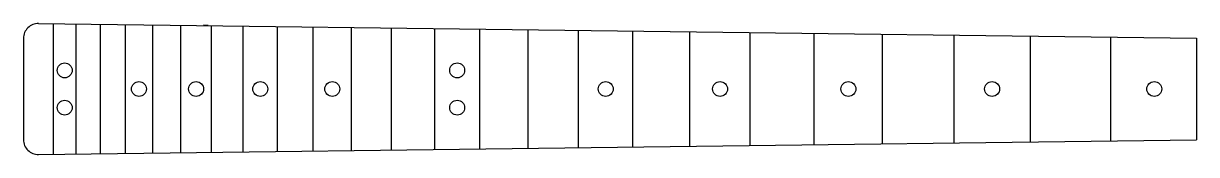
# Model space of a CAD drawing. Header units: centimetres. Extents: x 25.8 to 75.3, y 17.3 to 22.9.
import ezdxf

# ---------------------------------------------------------------- set-up
doc = ezdxf.new("R2010")
doc.units = ezdxf.units.CM
doc.header["$MEASUREMENT"] = 0
doc.layers.add('gat si tastiera', color=34, linetype='CONTINUOUS')

msp = doc.modelspace()

# ---------------------------------------------------------------- linework, layer by layer
at = {"layer": 'gat si tastiera', "linetype": 'Continuous'}
for p, q in [((26.399, 22.87), (75.324, 22.238)), ((27.023, 17.321), (27.023, 22.862)), ((27.98, 17.332), (27.98, 22.85)), ((28.995, 22.839), (28.995, 17.344)), ((30.069, 17.357), (30.069, 22.827)), ((31.208, 22.813), (31.208, 17.375)), ((32.414, 17.384), (32.414, 22.793)), ((33.692, 22.776), (33.692, 17.407)), ((35.046, 17.425), (35.046, 22.759)), ((36.48, 22.74), (36.48, 17.443)), ((38, 17.463), (38, 22.721)), ((39.61, 22.7), (39.61, 17.484)), ((41.316, 17.506), (41.316, 22.678)), ((43.123, 22.654), (43.123, 17.529)), ((45.038, 17.554), (45.038, 22.63)), ((47.066, 22.603), (47.066, 17.58)), ((49.216, 17.608), (49.216, 22.576)), ((51.493, 22.546), (51.493, 17.637)), ((53.905, 22.515), (53.905, 17.668)), ((56.461, 17.701), (56.461, 22.482)), ((59.169, 17.736), (59.169, 22.447)), ((62.038, 22.41), (62.038, 17.773)), ((65.077, 17.813), (65.077, 22.371)), ((68.297, 22.329), (68.297, 17.854)), ((25.76, 22.238), (25.76, 17.945)), ((71.709, 17.898), (71.709, 22.285)), ((75.324, 22.238), (75.324, 17.945)), ((26.399, 17.314), (75.324, 17.945))]:
    msp.add_line(p, q, dxfattribs=at)
for centre in [(27.503, 20.881), (44.085, 20.881), (30.64, 20.092), (33.055, 20.092), (35.766, 20.092), (38.808, 20.092), (50.361, 20.092), (55.192, 20.092), (60.615, 20.092), (66.687, 20.092), (73.536, 20.092), (27.503, 19.302), (44.085, 19.302)]:
    msp.add_circle(centre, 0.316, dxfattribs=at)
for centre, radius, start, end in [((26.392, 22.238), 0.631, 89.3299, 180), ((33.337, 20.263), 2.526, 84.7728, 89.3299), ((26.392, 17.945), 0.631, 180, 270.6701)]:
    msp.add_arc(centre, radius, start, end, dxfattribs=at)

doc.saveas('drawing.dxf')
